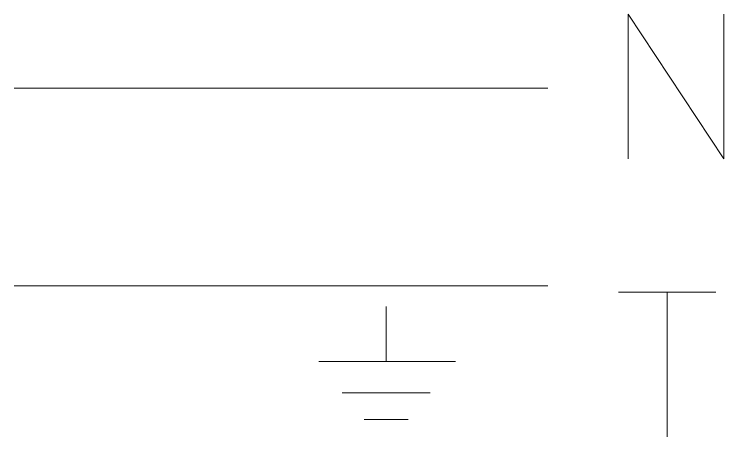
# Model space of a CAD drawing. Header units: metres. Extents: x 0 to 113, y -32 to 21.
# Drawn here: x 22.697 to 23.525, y 14.221 to 14.714 of the extents above; entities that cross this region are included whole.
import ezdxf

# ---------------------------------------------------------------- set-up
doc = ezdxf.new("R2010")
doc.units = ezdxf.units.M
doc.header["$LTSCALE"] = 0.5
doc.layers.add('TABLERO', color=7, linetype='Continuous')

msp = doc.modelspace()

# ---------------------------------------------------------------- linework, layer by layer
at = {"layer": 'TABLERO', "color": 7, "linetype": 'Continuous', "lineweight": 18, "true_color": 0x000007}
for p, q in [((22.69695, 14.62741), (23.3198, 14.62741)), ((22.69695, 14.39659), (23.3198, 14.39659)), ((23.40223, 14.38926), (23.51581, 14.38926)), ((23.45902, 14.38926), (23.45902, 14.22072)), ((23.13111, 14.37277), (23.13111, 14.30866)), ((23.05234, 14.30866), (23.21171, 14.30866)), ((23.07982, 14.27202), (23.1824, 14.27202)), ((23.10546, 14.24087), (23.15676, 14.24087))]:
    msp.add_line(p, q, dxfattribs=at)
msp.add_lwpolyline([(23.41322, 14.54497), (23.41322, 14.71351), (23.52497, 14.54497), (23.52497, 14.71351)], dxfattribs=at)

doc.saveas('drawing.dxf')
